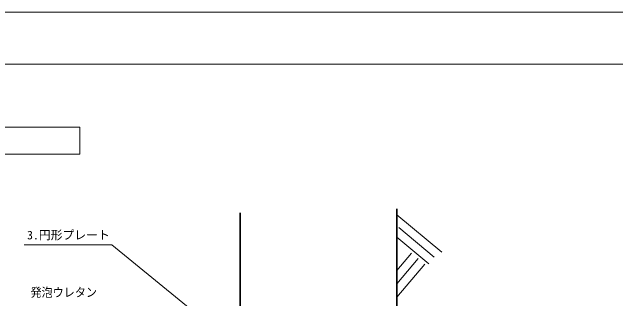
# Model space of a CAD drawing. Units: millimetres at full size, sheet at 1:2.5; details may follow other scales. Extents: x 1766 to 3446, y 896 to 2099.
# Drawn here: x 2076.2 to 2539.1, y 1878.7 to 2098.8 of the extents above; entities that cross this region are included whole.
import ezdxf
from ezdxf.enums import TextEntityAlignment as Align

# ---------------------------------------------------------------- set-up
doc = ezdxf.new("R2010")
doc.units = ezdxf.units.MM
doc.header["$LTSCALE"] = 2.5
for name, color, linetype, lineweight in [('1外形線', 7, 'Continuous', 35), ('2細い実線', 3, 'Continuous', 20), ('6寸法線', 4, 'Continuous', 13), ('7 枠・タイトル', 7, 'Continuous', 13), ('DEFPOINTS_8', 7, 'Continuous', 13)]:
    doc.layers.add(name, color=color, linetype=linetype, lineweight=lineweight)
doc.layers.add('9文字', color=7, linetype='Continuous')
doc.styles.add('ＭＳ ゴシック', font='')
doc.styles.add('ＭＳ Ｐゴシック', font='')
doc.styles.get('ＭＳ ゴシック').set_extended_font_data('MS Gothic')
doc.styles.get('ＭＳ Ｐゴシック').set_extended_font_data('MS PGothic')

msp = doc.modelspace()

# ---------------------------------------------------------------- linework, layer by layer
at = {"layer": '1外形線'}
for p, q in [((2251.169, 1793.538), (2251.169, 1944.7)), ((2371.169, 1793.542), (2371.169, 1947.867))]:
    msp.add_line(p, q, dxfattribs=at)
at = {"layer": '2細い実線'}
for p, q in [((2405.654, 1914.487), (2371.265, 1943.342)), ((2399.868, 1910.775), (2372.783, 1933.502)), ((2395.65, 1905.748), (2371.265, 1926.209)), ((2371.265, 1900.509), (2382.514, 1913.915)), ((2371.265, 1890.299), (2387.541, 1909.696)), ((2371.265, 1880.09), (2392.568, 1905.478))]:
    msp.add_line(p, q, dxfattribs=at)
at = {"layer": '6寸法線'}
msp.add_lwpolyline([(2244.49, 1845.149), (2240.62, 1848.314), (2152.696, 1920.204), (2085.539, 1920.204)], dxfattribs=at)
at = {"layer": '7 枠・タイトル'}
for p, q in [((1805.81, 2058.777), (3405.81, 2058.777)), ((1831.581, 2010.498), (2128.214, 2010.498)), ((2128.214, 1989.7), (2128.214, 2010.498)), ((1831.581, 1989.7), (2128.214, 1989.7))]:
    msp.add_line(p, q, dxfattribs=at)
at = {"layer": 'DEFPOINTS_8'}
msp.add_line((1765.81, 2098.777), (3445.81, 2098.777), dxfattribs=at)

# ---------------------------------------------------------------- texts
at = {"layer": '9文字', "style": 'ＭＳ ゴシック'}
msp.add_text('3.円形プレート', height=6.646, dxfattribs=at).set_placement((2119.425, 1927.706), align=Align.MIDDLE_CENTER)
at = {"layer": '9文字', "style": 'ＭＳ Ｐゴシック', "width": 0.9}
msp.add_text('発泡ウレタン', height=6.928, dxfattribs=at).set_placement((2115.838, 1883.789), align=Align.MIDDLE_CENTER)

doc.saveas('drawing.dxf')
